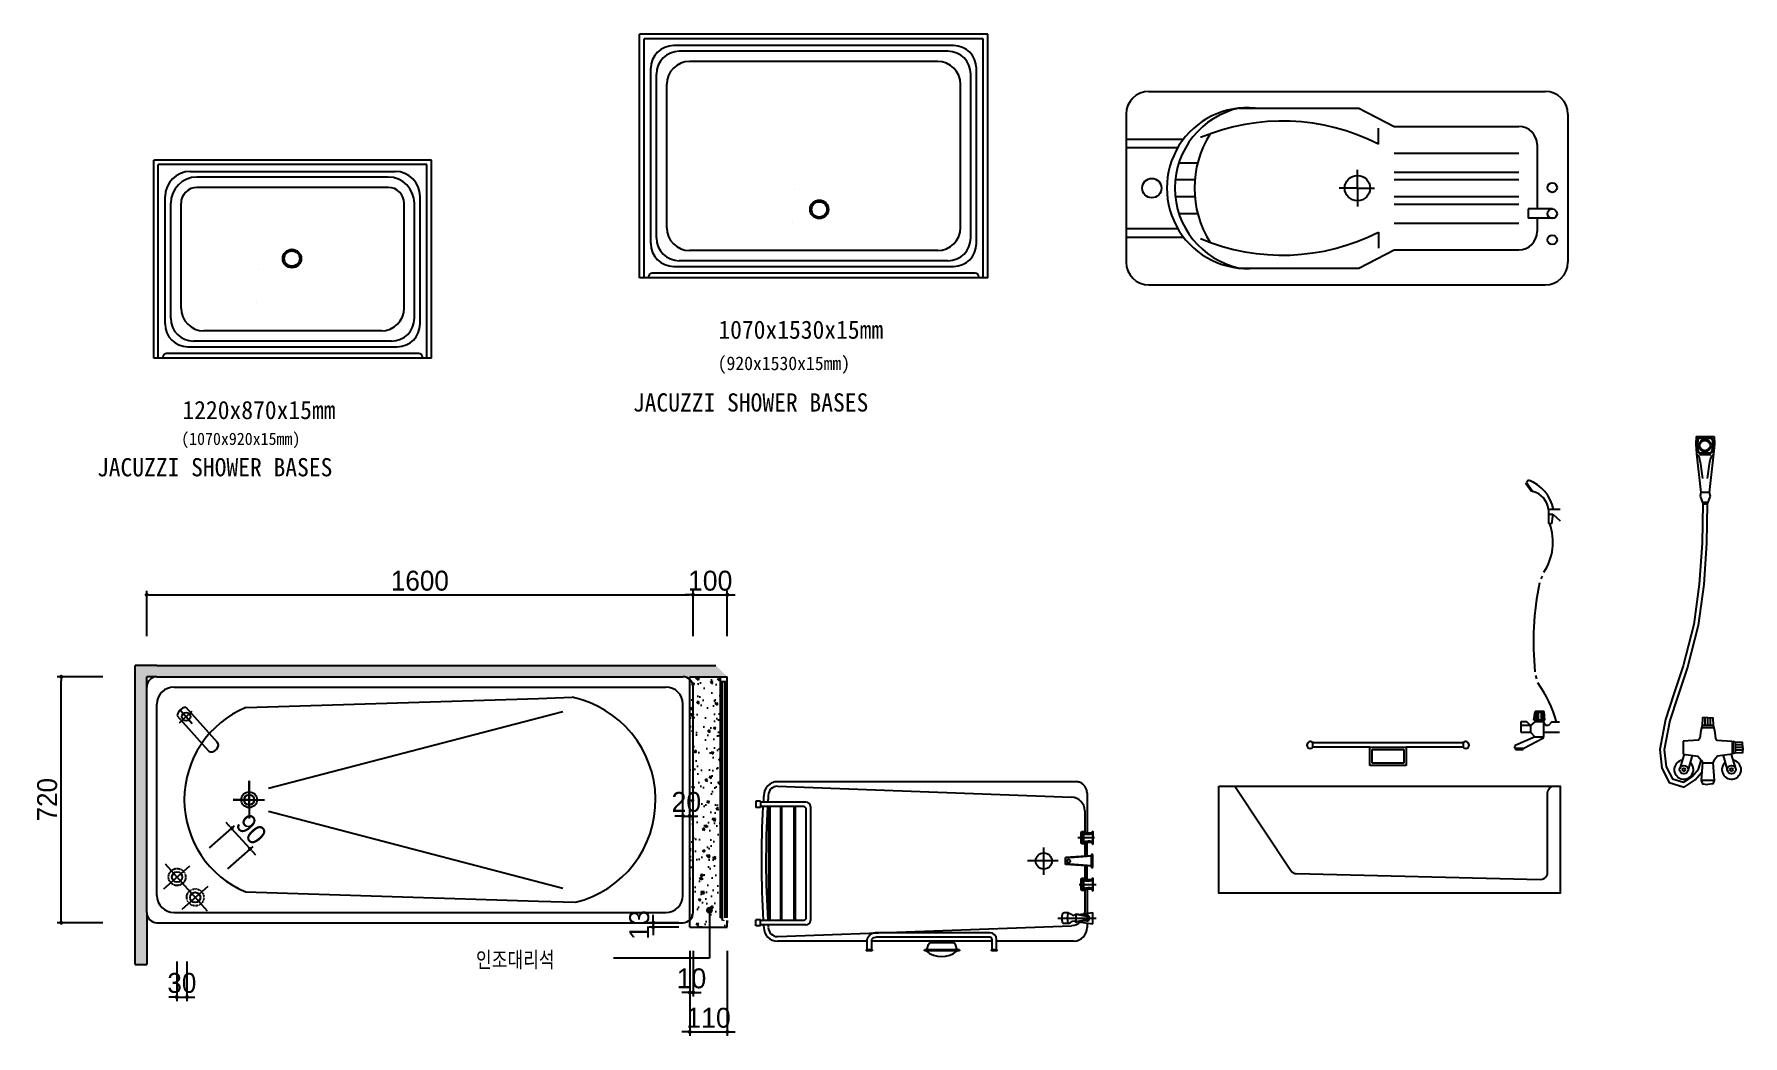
# Model space of a CAD drawing. Header units: inches. Extents: x -1249499 to 290957, y -589671 to 1013543.
# Drawn here: x -1090573 to -1083068, y 300299 to 304698 of the extents above; entities that cross this region are included whole.
import ezdxf

# ---------------------------------------------------------------- set-up
doc = ezdxf.new("R2010")
doc.units = ezdxf.units.IN
doc.header["$MEASUREMENT"] = 0
doc.linetypes.add('HIDDEN_2', pattern=[2.3, 1.5, -0.8])
for name, color, linetype in [('7', 7, 'Continuous'), ('FUR', 4, 'Continuous'), ('INT', 4, 'Continuous'), ('PATTEN', 9, 'Continuous'), ('SOL11', 253, 'Continuous'), ('text', 7, 'Continuous'), ('WALL', 2, 'Continuous'), ('WIN', 4, 'Continuous')]:
    doc.layers.add(name, color=color, linetype=linetype)
doc.styles.get("Standard").update_dxf_attribs({"font": 'DotumChe.ttf'})
doc.styles.add('STYLE1', font='ses.shx', dxfattribs={"bigfont": 'shs.shx'})
doc.dimstyles.new('MIN', dxfattribs={"dimscale": 0, "dimtxt": 5, "dimasz": 0.18, "dimexe": 0.18, "dimexo": 0.0625, "dimgap": 0.09, "dimtad": 0, "dimtih": 1, "dimtoh": 1, "dimdec": 4, "dimzin": 0, "dimdsep": 46, "dimtxsty": 'Standard', "dimblk1": 'DOT', "dimblk2": 'DOT', "dimsah": 1, "dimcen": 0.09, "dimclrd": 6, "dimclre": 6, "dimclrt": 3, "dimadec": 0, "dimazin": 0, "dimtfac": 1, "dimtdec": 4, "dimtofl": 0, "dimtmove": 0, "dimatfit": 3, "dimldrblk": 'DOT', "dimfxl": 1, "dimtolj": 1, "dimtzin": 0, "dimarcsym": 0})

# ---------------------------------------------------------------- blocks, each defined once
blk = doc.blocks.new('_DOT')
at = {"color": 0, "linetype": 'ByBlock'}
blk.add_line((-0.5, 0), (-1, 0), dxfattribs=at)
at = {"color": 0, "linetype": 'ByBlock', "const_width": 0.5}
blk.add_lwpolyline([(-0.25, 0, 1), (0.25, 0, 1)], format="xyb", close=True, dxfattribs=at)
blk = doc.blocks.new('*D60')
at = {"layer": 'DEFPOINTS', "color": 0, "transparency": 16777216}
for p in [(-1090453.8, 301876), (-1090253.8, 301876), (-1090253.8, 300796)]:
    blk.add_point(p, dxfattribs=at)
at = {"layer": 'text', "transparency": 16777216}
for p, q in [((-1090271.3, 301876), (-1090471.3, 301876)), ((-1090453.8, 300813.5), (-1090453.8, 301858.5)), ((-1090271.3, 300796), (-1090471.3, 300796))]:
    blk.add_line(p, q, dxfattribs=at)
at = {"layer": 'text', "transparency": 16777216, "xscale": 17.5, "yscale": 17.5, "zscale": 17.5}
for p, rotation in [((-1090453.8, 301876), 90), ((-1090453.8, 300796), 270)]:
    blk.add_blockref('_DOT', p, dxfattribs=dict(at, rotation=rotation))
at = {"layer": 'text', "transparency": 16777216, "insert": (-1090515.1, 301336), "char_height": 87.5, "attachment_point": 5, "rotation": 90, "style": 'STYLE1'}
blk.add_mtext('\\A1;\\f돋움|b0|i0|c129|p50;720', dxfattribs=at)
blk = doc.blocks.new('*D61')
at = {"layer": 'DEFPOINTS', "color": 0, "transparency": 16777216}
for p in [(-1087678.9, 302236.2), (-1090078.3, 302036.2), (-1087678.9, 302036.2)]:
    blk.add_point(p, dxfattribs=at)
at = {"layer": 'text', "transparency": 16777216}
for p, q in [((-1090078.3, 302053.7), (-1090078.3, 302253.7)), ((-1090060.8, 302236.2), (-1087696.4, 302236.2)), ((-1087678.9, 302053.7), (-1087678.9, 302253.7))]:
    blk.add_line(p, q, dxfattribs=at)
at = {"layer": 'text', "transparency": 16777216, "xscale": 17.5, "yscale": 17.5, "zscale": 17.5, "rotation": 180}
blk.add_blockref('_DOT', (-1090078.3, 302236.2), dxfattribs=at)
at = {"layer": 'text', "transparency": 16777216, "xscale": 17.5, "yscale": 17.5, "zscale": 17.5}
blk.add_blockref('_DOT', (-1087678.9, 302236.2), dxfattribs=at)
at = {"layer": 'text', "transparency": 16777216, "insert": (-1088878.6, 302297.5), "char_height": 87.5, "attachment_point": 5, "style": 'STYLE1'}
blk.add_mtext('\\A1;\\f돋움|b0|i0|c129|p50;1600', dxfattribs=at)
blk = doc.blocks.new('*D62')
at = {"layer": 'DEFPOINTS', "color": 0, "transparency": 16777216}
for p in [(-1089705.3, 301210.3), (-1089815.1, 301112.4), (-1089735, 301021.1)]:
    blk.add_point(p, dxfattribs=at)
at = {"layer": 'text', "transparency": 16777216}
for p, q in [((-1089717, 301223.4), (-1089728.6, 301236.5)), ((-1089802.1, 301124.1), (-1089692.3, 301222)), ((-1089624.5, 301119.7), (-1089705.3, 301210.3)), ((-1089721.9, 301032.7), (-1089611.4, 301131.3)), ((-1089612.8, 301106.6), (-1089601.2, 301093.5))]:
    blk.add_line(p, q, dxfattribs=at)
at = {"layer": 'text', "transparency": 16777216, "xscale": 17.5, "yscale": 17.5, "zscale": 17.5}
for p, rotation in [((-1089705.3, 301210.3), 311.7241251814248), ((-1089624.5, 301119.7), 131.7241251814248)]:
    blk.add_blockref('_DOT', p, dxfattribs=dict(at, rotation=rotation))
at = {"layer": 'text', "transparency": 16777216, "insert": (-1089619.1, 301205.8), "char_height": 87.5, "attachment_point": 5, "rotation": 311.72413, "style": 'STYLE1'}
blk.add_mtext('\\A1;\\f돋움|b0|i0|c129|p50;90', dxfattribs=at)
blk = doc.blocks.new('*D63')
at = {"layer": 'DEFPOINTS', "color": 0, "transparency": 16777216}
for p in [(-1089946.4, 300642.8), (-1089901.4, 300642.8), (-1089901.4, 300469.6)]:
    blk.add_point(p, dxfattribs=at)
at = {"layer": 'text', "transparency": 16777216}
for p, q in [((-1089946.4, 300625.3), (-1089946.4, 300452.1)), ((-1089901.4, 300625.3), (-1089901.4, 300452.1)), ((-1089963.9, 300469.6), (-1089981.4, 300469.6)), ((-1089946.4, 300469.6), (-1089901.4, 300469.6)), ((-1089883.9, 300469.6), (-1089866.4, 300469.6))]:
    blk.add_line(p, q, dxfattribs=at)
at = {"layer": 'text', "transparency": 16777216, "xscale": 17.5, "yscale": 17.5, "zscale": 17.5}
blk.add_blockref('_DOT', (-1089946.4, 300469.6), dxfattribs=at)
at = {"layer": 'text', "transparency": 16777216, "xscale": 17.5, "yscale": 17.5, "zscale": 17.5, "rotation": 180}
blk.add_blockref('_DOT', (-1089901.4, 300469.6), dxfattribs=at)
at = {"layer": 'text', "transparency": 16777216, "insert": (-1089923.9, 300531), "char_height": 87.5, "attachment_point": 5, "style": 'STYLE1'}
blk.add_mtext('\\A1;\\f돋움|b0|i0|c129|p50;30', dxfattribs=at)
blk = doc.blocks.new('*D64')
at = {"layer": 'DEFPOINTS', "color": 0, "transparency": 16777216}
for p in [(-1087693.3, 300689.7), (-1087528.3, 300689.7), (-1087528.3, 300316.7)]:
    blk.add_point(p, dxfattribs=at)
at = {"layer": 'text', "transparency": 16777216}
for p, q in [((-1087693.3, 300672.2), (-1087693.3, 300299.2)), ((-1087528.3, 300672.2), (-1087528.3, 300299.2)), ((-1087710.8, 300316.7), (-1087728.3, 300316.7)), ((-1087693.3, 300316.7), (-1087528.3, 300316.7)), ((-1087510.8, 300316.7), (-1087493.3, 300316.7))]:
    blk.add_line(p, q, dxfattribs=at)
at = {"layer": 'text', "transparency": 16777216, "xscale": 17.5, "yscale": 17.5, "zscale": 17.5}
blk.add_blockref('_DOT', (-1087693.3, 300316.7), dxfattribs=at)
at = {"layer": 'text', "transparency": 16777216, "xscale": 17.5, "yscale": 17.5, "zscale": 17.5, "rotation": 180}
blk.add_blockref('_DOT', (-1087528.3, 300316.7), dxfattribs=at)
at = {"layer": 'text', "transparency": 16777216, "insert": (-1087610.8, 300378), "char_height": 87.5, "attachment_point": 5, "style": 'STYLE1'}
blk.add_mtext('\\A1;110', dxfattribs=at)
blk = doc.blocks.new('*D65')
at = {"layer": 'DEFPOINTS', "color": 0, "transparency": 16777216}
for p in [(-1087723.3, 301264.6), (-1087693.3, 301264.6), (-1087693.3, 301264.6)]:
    blk.add_point(p, dxfattribs=at)
at = {"layer": 'text', "transparency": 16777216}
for p, q in [((-1087740.8, 301264.6), (-1087758.3, 301264.6)), ((-1087723.3, 301264.6), (-1087693.3, 301264.6)), ((-1087675.8, 301264.6), (-1087658.3, 301264.6))]:
    blk.add_line(p, q, dxfattribs=at)
at = {"layer": 'text', "transparency": 16777216, "xscale": 17.5, "yscale": 17.5, "zscale": 17.5}
blk.add_blockref('_DOT', (-1087723.3, 301264.6), dxfattribs=at)
at = {"layer": 'text', "transparency": 16777216, "xscale": 17.5, "yscale": 17.5, "zscale": 17.5, "rotation": 180}
blk.add_blockref('_DOT', (-1087693.3, 301264.6), dxfattribs=at)
at = {"layer": 'text', "transparency": 16777216, "insert": (-1087708.3, 301325.9), "char_height": 87.5, "attachment_point": 5, "style": 'STYLE1'}
blk.add_mtext('\\A1;20', dxfattribs=at)
blk = doc.blocks.new('*D66')
at = {"layer": 'DEFPOINTS', "color": 0, "transparency": 16777216}
for p in [(-1087693.3, 300689.7), (-1087678.3, 300689.7), (-1087678.3, 300489.7)]:
    blk.add_point(p, dxfattribs=at)
at = {"layer": 'text', "transparency": 16777216}
for p, q in [((-1087693.3, 300672.2), (-1087693.3, 300472.2)), ((-1087678.3, 300672.2), (-1087678.3, 300472.2)), ((-1087710.8, 300489.7), (-1087728.3, 300489.7)), ((-1087693.3, 300489.7), (-1087678.3, 300489.7)), ((-1087660.8, 300489.7), (-1087643.3, 300489.7))]:
    blk.add_line(p, q, dxfattribs=at)
at = {"layer": 'text', "transparency": 16777216, "xscale": 17.5, "yscale": 17.5, "zscale": 17.5}
blk.add_blockref('_DOT', (-1087693.3, 300489.7), dxfattribs=at)
at = {"layer": 'text', "transparency": 16777216, "xscale": 17.5, "yscale": 17.5, "zscale": 17.5, "rotation": 180}
blk.add_blockref('_DOT', (-1087678.3, 300489.7), dxfattribs=at)
at = {"layer": 'text', "transparency": 16777216, "insert": (-1087685.8, 300551), "char_height": 87.5, "attachment_point": 5, "style": 'STYLE1'}
blk.add_mtext('\\A1;10', dxfattribs=at)
blk = doc.blocks.new('*D67')
at = {"layer": 'DEFPOINTS', "color": 0, "transparency": 16777216}
for p in [(-1087853.5, 300776.5), (-1087723.3, 300796), (-1087723.3, 300776.5)]:
    blk.add_point(p, dxfattribs=at)
at = {"layer": 'text', "transparency": 16777216}
for p, q in [((-1087740.8, 300796), (-1087871, 300796)), ((-1087740.8, 300776.5), (-1087871, 300776.5)), ((-1087853.5, 300813.5), (-1087853.5, 300831)), ((-1087853.5, 300796), (-1087853.5, 300776.5)), ((-1087853.5, 300759), (-1087853.5, 300741.5))]:
    blk.add_line(p, q, dxfattribs=at)
at = {"layer": 'text', "transparency": 16777216, "xscale": 17.5, "yscale": 17.5, "zscale": 17.5}
for p, rotation in [((-1087853.5, 300796), 270), ((-1087853.5, 300776.5), 90)]:
    blk.add_blockref('_DOT', p, dxfattribs=dict(at, rotation=rotation))
at = {"layer": 'text', "transparency": 16777216, "insert": (-1087914.7, 300786.2), "char_height": 87.5, "attachment_point": 5, "rotation": 90, "style": 'STYLE1'}
blk.add_mtext('\\A1;13', dxfattribs=at)
blk = doc.blocks.new('*D68')
at = {"layer": 'DEFPOINTS', "color": 0, "transparency": 16777216}
for p in [(-1087528.3, 302236.2), (-1087678.9, 302036.2), (-1087528.3, 302036.2)]:
    blk.add_point(p, dxfattribs=at)
at = {"layer": 'text', "transparency": 16777216}
for p, q in [((-1087696.4, 302236.2), (-1087713.9, 302236.2)), ((-1087678.9, 302053.7), (-1087678.9, 302253.7)), ((-1087678.9, 302236.2), (-1087528.3, 302236.2)), ((-1087528.3, 302053.7), (-1087528.3, 302253.7)), ((-1087510.8, 302236.2), (-1087493.3, 302236.2))]:
    blk.add_line(p, q, dxfattribs=at)
at = {"layer": 'text', "transparency": 16777216, "xscale": 17.5, "yscale": 17.5, "zscale": 17.5}
blk.add_blockref('_DOT', (-1087678.9, 302236.2), dxfattribs=at)
at = {"layer": 'text', "transparency": 16777216, "xscale": 17.5, "yscale": 17.5, "zscale": 17.5, "rotation": 180}
blk.add_blockref('_DOT', (-1087528.3, 302236.2), dxfattribs=at)
at = {"layer": 'text', "transparency": 16777216, "insert": (-1087603.6, 302297.4), "char_height": 87.5, "attachment_point": 5, "style": 'STYLE1'}
blk.add_mtext('\\A1;100', dxfattribs=at)
blk = doc.blocks.new('ZA-SB-2')
at = {"color": 3}
for p, q in [((5388.2, 3100.7), (4168.2, 3100.7)), ((4168.2, 2230.7), (4168.2, 3100.7)), ((5388.2, 2230.7), (5388.2, 3100.7)), ((5388.2, 2230.7), (4168.2, 2230.7))]:
    blk.add_line(p, q, dxfattribs=at)
at = {"color": 6}
for p, q in [((5368.2, 3080.7), (4188.2, 3080.7)), ((4188.2, 2230.7), (4188.2, 3080.7)), ((5368.2, 2230.7), (5368.2, 3080.7)), ((5198.2, 3025.7), (4358.2, 3025.7)), ((5198.2, 2980.7), (4358.2, 2980.7)), ((4243.2, 2405.7), (4243.2, 2910.7)), ((4288.2, 2450.7), (4288.2, 2910.7)), ((5268.2, 2450.7), (5268.2, 2910.7)), ((5313.2, 2405.7), (5313.2, 2910.7)), ((5168.2, 2350.7), (4388.2, 2350.7)), ((5213.2, 2305.7), (4343.2, 2305.7)), ((4208.2, 2230.7), (4208.2, 2235.7)), ((5333.2, 2250.7), (4223.2, 2250.7)), ((5348.2, 2230.7), (5348.2, 2235.7))]:
    blk.add_line(p, q, dxfattribs=at)
at = {"color": 2}
for p, q in [((4328.2, 3050.7), (5228.2, 3050.7)), ((4218.2, 2380.7), (4218.2, 2940.7)), ((5338.2, 2380.7), (5338.2, 2940.7)), ((4318.2, 2280.7), (5238.2, 2280.7))]:
    blk.add_line(p, q, dxfattribs=at)
for points in [[(4627.6, 2618.2), (4627.6, 2618.2, 0.084759)], [(4619, 2475.7), (4619, 2475.7, 0.106346)]]:
    blk.add_lwpolyline(points, format="xyb")
at = {"color": 5}
for radius in [40.5, 33.8]:
    blk.add_circle((4775.6, 2668.1), radius, dxfattribs=at)
at = {"color": 2}
for centre, radius, start, end in [((4328.2, 2940.7), 110, 90, 180), ((5228.2, 2940.7), 110, 360, 90), ((4318.2, 2380.7), 100, 180, 270), ((5238.2, 2380.7), 100, 270, 360)]:
    blk.add_arc(centre, radius, start, end, dxfattribs=at)
at = {"color": 6}
for centre, radius, start, end in [((4358.2, 2910.7), 115, 90, 180), ((5198.2, 2910.7), 115, 360, 90), ((4358.2, 2910.7), 70, 90, 180), ((5198.2, 2910.7), 70, 360, 90), ((4343.2, 2405.7), 100, 180, 270), ((4388.2, 2450.7), 100, 180, 270), ((5168.2, 2450.7), 100, 270, 0), ((5213.2, 2405.7), 100, 270, 0), ((4223.2, 2235.7), 15, 90, 180), ((5333.2, 2235.7), 15, 0, 90)]:
    blk.add_arc(centre, radius, start, end, dxfattribs=at)
at = {"color": 3}
for s, height, p in [('1220x870x15mm', 80, (4294.5, 1963)), ('(1070x920x15mm)', 54, (4289, 1849.5)), ('JACUZZI SHOWER BASES ', 80, (3919.1, 1711.7))]:
    blk.add_text(s, height=height, dxfattribs=at).set_placement(p)
blk = doc.blocks.new('ZA-SB-4')
at = {"color": 3}
for p, q in [((3947.9, 2230.7), (3947.9, 3300.7)), ((5477.9, 3300.7), (3947.9, 3300.7)), ((5477.9, 2230.7), (5477.9, 3300.7)), ((5477.9, 2230.7), (3947.9, 2230.7))]:
    blk.add_line(p, q, dxfattribs=at)
at = {"color": 6}
for p, q in [((3967.9, 2230.7), (3967.9, 3280.7)), ((5457.9, 3280.7), (3967.9, 3280.7)), ((5457.9, 2230.7), (5457.9, 3280.7)), ((5302.9, 3225.7), (4122.9, 3225.7)), ((5257.9, 3180.7), (4167.9, 3180.7)), ((4022.9, 2405.7), (4022.9, 3125.7)), ((4067.9, 2450.7), (4067.9, 3080.7)), ((5357.9, 2450.7), (5357.9, 3080.7)), ((5402.9, 2405.7), (5402.9, 3125.7)), ((5257.9, 2350.7), (4167.9, 2350.7)), ((5302.9, 2305.7), (4122.9, 2305.7)), ((3987.9, 2230.7), (3987.9, 2235.7)), ((5422.9, 2250.7), (4002.9, 2250.7)), ((5437.9, 2235.7), (5437.9, 2230.7))]:
    blk.add_line(p, q, dxfattribs=at)
at = {"color": 2}
for p, q in [((5327.9, 3250.7), (4097.9, 3250.7)), ((3997.9, 2380.7), (3997.9, 3150.7)), ((5427.9, 2380.7), (5427.9, 3150.7)), ((4097.9, 2280.7), (5327.9, 2280.7))]:
    blk.add_line(p, q, dxfattribs=at)
for points in [[(4627.6, 2618.2), (4627.6, 2618.2, 0.084759)], [(4619, 2475.7), (4619, 2475.7, 0.106346)]]:
    blk.add_lwpolyline(points, format="xyb")
at = {"color": 5}
for radius in [40.5, 33.8]:
    blk.add_circle((4737.7, 2531.3), radius, dxfattribs=at)
at = {"color": 2}
for centre, start, end in [((4097.9, 3150.7), 90, 180), ((5327.9, 3150.7), 360, 90), ((4097.9, 2380.7), 180, 270), ((5327.9, 2380.7), 270, 360)]:
    blk.add_arc(centre, 100, start, end, dxfattribs=at)
at = {"color": 6}
for centre, radius, start, end in [((4122.9, 3125.7), 100, 90, 180), ((4167.9, 3080.7), 100, 90, 180), ((4167.9, 3080.7), 100, 90, 180), ((5257.9, 3080.7), 100, 0, 90), ((5302.9, 3125.7), 100, 0, 90), ((4122.9, 2405.7), 100, 180, 270), ((4167.9, 2450.7), 100, 180, 270), ((5257.9, 2450.7), 100, 270, 0), ((5302.9, 2405.7), 100, 270, 0), ((4002.9, 2235.7), 15, 90, 180), ((5422.9, 2235.7), 15, 0, 90)]:
    blk.add_arc(centre, radius, start, end, dxfattribs=at)
at = {"color": 3}
for s, height, p in [('1070x1530x15mm', 80, (4294.5, 1963)), ('(920x1530x15mm)', 60, (4291.5, 1825.3)), ('JACUZZI SHOWER BASES ', 80, (3919.1, 1643.4))]:
    blk.add_text(s, height=height, dxfattribs=at).set_placement(p)

msp = doc.modelspace()

# ---------------------------------------------------------------- hatches: boundary and pattern name
at = {"layer": 'PATTEN'}
h = msp.add_hatch(dxfattribs=at)
h.set_pattern_fill('AR-CONC', color=256, scale=15, angle=90, style=0)
h.set_pattern_definition([(140, (-1056571.27, 28018.71), (9.41282, 107.589027), [11.25, -123.75]), (85, (-1056571.27, 28018.71), (-112.82882, -20.8127), [9, -99]), (190.4514, (-1056570.49, 28027.68), (-103.41593, 86.776407), [9.56103, -105.171317]), (136.1842, (-1056601.27, 28018.71), (24.82785, 160.08616), [16.875, -185.625]), (186.6356, (-1056599.2, 28032.05), (-146.11768, 140.19941), [14.34154, -157.75695]), (81.1842, (-1056601.27, 28018.71), (-146.11779, 140.19929), [13.5, -148.5]), (111, (-1056593.77, 28033.71), (60.392834, 89.536058), [11.25, -123.75]), (56, (-1056593.77, 28033.71), (-108.772507, 36.4973), [9, -99]), (161.4514, (-1056588.74, 28041.17), (-48.379575, 126.033394), [9.56103, -105.171317]), (127.5, (-1056571.27, 28018.71), (-49.934078, 1.8239783), [0, -97.8, 0, -100.5, 0, -99.375]), (97.5, (-1056571.27, 28018.71), (-59.161757, 39.460431), [0, -57.3, 0, -95.55, 0, -37.875]), (57.5, (-1056571.27, 27985.26), (3.383231, 80.0733654), [0, -37.5, 0, -117, 0, -155.25]), (47.5, (-1056571.27, 27970.26), (-15.015747, 87.477925), [0, -48.75, 0, -77.7, 0, -110.25])])
h.paths.add_polyline_path([(-1087558.3, 301876), (-1087693.3, 301876), (-1087693.3, 301864.5, -0.213422), (-1087678.3, 301831), (-1087678.3, 300841, -0.213422), (-1087693.3, 300807.4), (-1087693.3, 300776.5), (-1087528.3, 300776.5), (-1087528.3, 300805), (-1087549.3, 300805), (-1087549.3, 300817), (-1087558.3, 300817)])
h.paths.add_polyline_path([(-1087678.3, 301831, 0.213422), (-1087693.3, 301864.5), (-1087693.3, 300807.4, 0.213422), (-1087678.3, 300841)], flags=16)

# ---------------------------------------------------------------- linework, layer by layer
for p, q in [((-1084019.1, 302721.3), (-1084018.8, 302729.5)), ((-1084008.8, 302739.2), (-1084018.8, 302729.5)), ((-1084018.8, 302729.5), (-1083990.6, 302690.3)), ((-1083997.8, 302691), (-1084019.1, 302721.3)), ((-1083990.6, 302690.3), (-1083997.8, 302691)), ((-1083922.1, 302589.7), (-1083922.2, 302548.7)), ((-1083869.8, 302611), (-1083922.1, 302611)), ((-1083922.1, 302611), (-1083922.1, 302589.7)), ((-1083922.1, 302589.7), (-1083903, 302589.7)), ((-1083903, 302589.7), (-1083908.3, 302547.6)), ((-1083903, 302589.7), (-1083869.8, 302561)), ((-1083908.3, 302547.6), (-1083922.2, 302548.7)), ((-1083949.9, 302318.3), (-1083954.8, 302306.8)), ((-1083978.7, 301881.1), (-1083974.6, 301866.3)), ((-1084017.3, 301678.3), (-1084043.6, 301678.3)), ((-1084043.6, 301678.3), (-1084043.6, 301632.3)), ((-1084000.9, 301661.9), (-1084017.3, 301678.3)), ((-1083981.2, 301678.3), (-1084000.9, 301661.9)), ((-1083985.6, 301685.4), (-1083980.7, 301723.8)), ((-1083974.4, 301685.4), (-1083985.6, 301685.4)), ((-1083978.9, 301719.4), (-1083982.9, 301688.1)), ((-1083982.9, 301688.1), (-1083971.8, 301688.1)), ((-1083941.8, 301678.3), (-1083981.2, 301678.3)), ((-1083940.9, 301723.8), (-1083980.7, 301723.8)), ((-1083971.8, 301719.4), (-1083978.9, 301719.4)), ((-1083974.4, 301685.4), (-1083948.5, 301685.4)), ((-1083974.4, 301678.2), (-1083974.4, 301685.4)), ((-1083971.8, 301688.1), (-1083971.8, 301719.4)), ((-1083967.3, 301719.4), (-1083967.3, 301687.6)), ((-1083952.1, 301719.4), (-1083967.3, 301719.4)), ((-1083967.3, 301687.6), (-1083952.1, 301687.6)), ((-1083952.1, 301687.6), (-1083952.1, 301719.4)), ((-1083948.5, 301685.4), (-1083937.3, 301685.4)), ((-1083948.5, 301678.3), (-1083948.5, 301685.4)), ((-1083948.1, 301718.9), (-1083948.1, 301687.6)), ((-1083943.1, 301718.9), (-1083948.1, 301718.9)), ((-1083948.1, 301687.6), (-1083940.9, 301687.6)), ((-1083940.9, 301687.6), (-1083943.1, 301718.9)), ((-1083941.8, 301612.6), (-1083941.8, 301678.3)), ((-1083935.2, 301661.9), (-1083941.8, 301678.3)), ((-1083937.3, 301685.4), (-1083940.9, 301723.8)), ((-1083909, 301676), (-1083922.1, 301661.9)), ((-1083872.8, 301676), (-1083909, 301676)), ((-1083979.7, 301612.6), (-1084067.7, 301573.6)), ((-1084000.9, 301661.9), (-1084043.6, 301661.9)), ((-1084043.6, 301632.3), (-1084000.9, 301632.3)), ((-1084030.7, 301561.9), (-1083946.2, 301606.2)), ((-1084000.9, 301661.9), (-1084000.9, 301632.3)), ((-1084000.9, 301632.3), (-1083981.2, 301612.6)), ((-1083981.2, 301612.6), (-1083941.8, 301612.6)), ((-1083943.5, 301610.6), (-1083943.5, 301612.6)), ((-1083941.8, 301632.1), (-1083872.9, 301632.1)), ((-1083922.1, 301661.9), (-1083935.2, 301661.9)), ((-1084956.7, 301586.7), (-1084296.7, 301586.7)), ((-1084956.7, 301566.7), (-1084956.7, 301586.7)), ((-1084706.7, 301566.7), (-1084956.7, 301566.7)), ((-1084706.7, 301486.7), (-1084706.7, 301566.7)), ((-1084706.7, 301566.7), (-1084546.7, 301566.7)), ((-1084696.7, 301496.7), (-1084696.7, 301556.7)), ((-1084696.7, 301556.7), (-1084556.7, 301556.7)), ((-1084556.7, 301556.7), (-1084556.7, 301496.7)), ((-1084296.7, 301566.7), (-1084546.7, 301566.7)), ((-1084546.7, 301566.7), (-1084546.7, 301486.7)), ((-1084296.7, 301586.7), (-1084296.7, 301566.7)), ((-1084070.6, 301569), (-1084070.6, 301561.9)), ((-1084070.6, 301561.9), (-1084030.7, 301561.9)), ((-1084066.9, 301561.9), (-1084066.9, 301556.1)), ((-1084066.9, 301556.1), (-1084033.2, 301556.1)), ((-1084033.2, 301556.1), (-1084033.2, 301561.9)), ((-1084546.7, 301486.7), (-1084706.7, 301486.7)), ((-1084556.7, 301496.7), (-1084696.7, 301496.7))]:
    msp.add_line(p, q)
at = {"linetype": 'Continuous'}
msp.add_lwpolyline([(-1085369.8, 301396), (-1083869.8, 301396), (-1083869.8, 300926), (-1085369.8, 300926), (-1085369.8, 301396)], dxfattribs=at)
msp.add_lwpolyline([(-1085299.8, 301396), (-1085053.4, 301024.9, 0.245049), (-1085029.2, 301011.5), (-1083956.1, 300986.4, 0.421101), (-1083925.4, 301016.3), (-1083925.4, 301366, -0.414214), (-1083895.4, 301396)], format="xyb")
for centre, radius, start, end in [((-1084067.7, 302579.1), 170.5, 10.77091, 69.8042), ((-1084012.9, 302601.8), 91.3, 5.7948, 75.87734), ((-1084147.8, 302468.5), 245.6, 327.02751, 18.93894), ((-1082690.8, 302029), 1297, 168.44126, 185.7859), ((-1084443.4, 301515.4), 580.7, 16.2913, 35.06233), ((-1083948.5, 301610.6), 5, 297.64701, 0), ((-1084967.5, 301576.4), 15, 43.42434, 318.03574), ((-1084285.8, 301576.4), 15, 221.96426, 136.57566), ((-1084065.6, 301569), 5, 113.91433, 180)]:
    msp.add_arc(centre, radius, start, end)
at = {"layer": '7'}
for p, q in [((-1083273.8, 302931.2), (-1083274.8, 302897.2)), ((-1083274.8, 302897.2), (-1083271.1, 302855)), ((-1083273.8, 302931.2), (-1083194.2, 302931.2)), ((-1083268.2, 302915.5), (-1083268.8, 302897)), ((-1083268.8, 302897.7), (-1083266.1, 302866.9)), ((-1083266.2, 302915.5), (-1083266.8, 302896.9)), ((-1083266.8, 302897.8), (-1083264.1, 302867)), ((-1083258.2, 302925.2), (-1083209.7, 302925.2)), ((-1083258.2, 302923.2), (-1083209.7, 302923.2)), ((-1083201.2, 302897.8), (-1083203.9, 302867)), ((-1083199.2, 302897.7), (-1083201.9, 302866.9)), ((-1083201.7, 302915.5), (-1083201.2, 302896.9)), ((-1083199.7, 302915.5), (-1083199.2, 302897)), ((-1083193.2, 302897.2), (-1083196.9, 302855)), ((-1083194.2, 302931.2), (-1083193.2, 302897.2)), ((-1083271.1, 302855), (-1083252, 302685.9)), ((-1083258.6, 302852), (-1083209.1, 302852)), ((-1083256.1, 302859.7), (-1083211.8, 302859.7)), ((-1083256.1, 302857.7), (-1083211.8, 302857.7)), ((-1083196.9, 302855), (-1083215.9, 302685.9)), ((-1083252, 302685.9), (-1083256.3, 302668.6)), ((-1083256.3, 302668.6), (-1083244.3, 302637.2)), ((-1083252.2, 302687.4), (-1083215.7, 302687.4)), ((-1083211.6, 302668.6), (-1083224.4, 302635.2)), ((-1083215.9, 302685.9), (-1083211.6, 302668.6)), ((-1083246.5, 302642.8), (-1083221.5, 302642.8)), ((-1083244.4, 302634.8), (-1083224.4, 302634.8)), ((-1083235.3, 301696.2), (-1083235.3, 301663.2)), ((-1083224, 301696.9), (-1083224, 301663.2)), ((-1083212.2, 301696.4), (-1083212.2, 301663.2)), ((-1083246.8, 301663.2), (-1083198.4, 301663.2)), ((-1083246.8, 301653.2), (-1083198.4, 301653.2)), ((-1083327.3, 301532), (-1083345, 301473.5)), ((-1083329.7, 301593.9), (-1083329.7, 301535.5)), ((-1083291.2, 301529.7), (-1083309.4, 301463.7)), ((-1083153.9, 301529.7), (-1083135.8, 301463.7)), ((-1083118.8, 301535.1), (-1083100.2, 301473.5)), ((-1083115.5, 301593.9), (-1083115.5, 301535.5)), ((-1083112.1, 301591.1), (-1083112.1, 301537.9)), ((-1083102.1, 301588.7), (-1083102.1, 301540.3)), ((-1083069, 301577.2), (-1083102.1, 301577.2)), ((-1083068.3, 301565.9), (-1083102.1, 301565.9)), ((-1083068.9, 301554.1), (-1083102.1, 301554.1)), ((-1083263.1, 301470.3), (-1083250.9, 301507.8)), ((-1083245.3, 301498.4), (-1083199.8, 301498.4)), ((-1083250.8, 301421.4), (-1083194.4, 301421.4))]:
    msp.add_line(p, q, dxfattribs=at)
at = {"layer": '7', "linetype": 'Continuous'}
for p, q in [((-1085998.2, 301415.2), (-1087308.2, 301415.2)), ((-1087308.2, 301395.2), (-1086016, 301347.3)), ((-1085995, 301415), (-1085998.2, 301415.2)), ((-1085991.7, 301414.7), (-1085995, 301415)), ((-1085988.5, 301414.2), (-1085991.7, 301414.7)), ((-1085985.3, 301413.5), (-1085988.5, 301414.2)), ((-1085982.2, 301412.5), (-1085985.3, 301413.5)), ((-1085979.1, 301411.3), (-1085982.2, 301412.5)), ((-1085976.1, 301410), (-1085979.1, 301411.3)), ((-1085973.2, 301408.5), (-1085976.1, 301410)), ((-1085970.5, 301406.7), (-1085973.2, 301408.5)), ((-1085967.8, 301404.8), (-1085970.5, 301406.7)), ((-1085965.3, 301402.7), (-1085967.8, 301404.8)), ((-1085962.9, 301400.5), (-1085965.3, 301402.7)), ((-1085960.6, 301398.1), (-1085962.9, 301400.5)), ((-1085958.6, 301395.6), (-1085960.6, 301398.1)), ((-1085956.7, 301392.9), (-1085958.6, 301395.6)), ((-1085954.9, 301390.2), (-1085956.7, 301392.9)), ((-1085953.4, 301387.3), (-1085954.9, 301390.2)), ((-1085952, 301384.3), (-1085953.4, 301387.3)), ((-1085950.9, 301381.2), (-1085952, 301384.3)), ((-1085949.9, 301378.1), (-1085950.9, 301381.2)), ((-1085949.2, 301374.9), (-1085949.9, 301378.1)), ((-1085948.7, 301371.7), (-1085949.2, 301374.9)), ((-1087402.7, 301330.3), (-1087402.7, 301302.6)), ((-1087382.7, 301330.3), (-1087402.7, 301330.3)), ((-1087382.7, 301302.6), (-1087402.7, 301302.6)), ((-1087382.7, 301330.3), (-1087382.7, 301302.6)), ((-1087182.8, 301326), (-1087382.7, 301326)), ((-1087190.2, 301306), (-1087382.7, 301306)), ((-1087346.8, 301306), (-1087346.8, 300806)), ((-1087341.8, 301306), (-1087341.8, 300806)), ((-1087295.1, 301306), (-1087295.1, 300806)), ((-1087290.1, 301306), (-1087290.1, 300806)), ((-1087235.6, 301306), (-1087235.6, 300806)), ((-1087230.6, 301306), (-1087230.6, 300806)), ((-1087182.8, 301300.2), (-1087182.8, 300811.7)), ((-1087162.8, 301306), (-1087162.8, 300806)), ((-1085948.3, 301368.4), (-1085948.7, 301371.7)), ((-1085948.2, 301365.2), (-1085948.3, 301368.4)), ((-1085948.2, 301365.2), (-1085948.2, 301190.6)), ((-1085958.2, 301287.3), (-1085958.2, 301193.3)), ((-1085988.8, 301169.5), (-1085915, 301169.5)), ((-1085973.5, 301147.4), (-1085973.5, 301191.5)), ((-1085972.5, 301191.5), (-1085973.5, 301191.5)), ((-1085972.5, 301142.5), (-1085972.5, 301196.4)), ((-1085972.5, 301196.4), (-1085962.5, 301196.4)), ((-1085972.5, 301194.4), (-1085962.5, 301194.4)), ((-1085972.5, 301191.4), (-1085962.5, 301191.4)), ((-1085972.5, 301186.4), (-1085962.5, 301186.4)), ((-1085972.5, 301178.4), (-1085962.5, 301178.4)), ((-1085962.5, 301160.5), (-1085972.5, 301160.5)), ((-1085962.5, 301152.5), (-1085972.5, 301152.5)), ((-1085962.5, 301142.5), (-1085962.5, 301196.4)), ((-1085924.5, 301198.6), (-1085924.5, 301140.1)), ((-1085924.5, 301198.6), (-1085922.5, 301198.6)), ((-1085922.5, 301198.6), (-1085922.5, 301140.1)), ((-1086138.4, 301006.5), (-1086138.4, 301126.7)), ((-1085929.5, 301089.5), (-1086043, 301081.7)), ((-1086043, 301052.2), (-1086043, 301081.7)), ((-1085929.4, 301087.5), (-1086042.9, 301079.7)), ((-1085972.5, 301147.4), (-1085973.5, 301147.4)), ((-1085962.5, 301147.5), (-1085972.5, 301147.5)), ((-1085962.5, 301144.5), (-1085972.5, 301144.5)), ((-1085962.5, 301142.5), (-1085972.5, 301142.5)), ((-1085958.6, 301145.3), (-1085958.6, 301087.5)), ((-1085948.6, 301148.1), (-1085948.6, 301088.2)), ((-1085929, 301040.8), (-1085929, 301093.1)), ((-1085926.1, 301037.8), (-1085926.1, 301096.2)), ((-1085922.5, 301140.1), (-1085924.5, 301140.1)), ((-1085922.5, 301038.2), (-1085922.5, 301095.8)), ((-1086074.6, 301067), (-1086210, 301067)), ((-1085929.5, 301044.4), (-1086043, 301052.2)), ((-1085929.4, 301046.4), (-1086042.9, 301054.2)), ((-1085958.6, 301046.4), (-1085958.6, 300988.5)), ((-1085948.6, 301045.7), (-1085948.6, 300985.7)), ((-1085982.7, 300964.5), (-1085908.9, 300964.5)), ((-1085972.5, 300986.5), (-1085973.5, 300986.5)), ((-1085973.5, 300942.4), (-1085973.5, 300986.5)), ((-1085972.5, 300942.4), (-1085973.5, 300942.4)), ((-1085972.5, 300991.4), (-1085962.5, 300991.4)), ((-1085972.5, 300937.5), (-1085972.5, 300991.4)), ((-1085972.5, 300989.4), (-1085962.5, 300989.4)), ((-1085972.5, 300986.4), (-1085962.5, 300986.4)), ((-1085972.5, 300981.4), (-1085962.5, 300981.4)), ((-1085972.5, 300973.4), (-1085962.5, 300973.4)), ((-1085962.5, 300955.5), (-1085972.5, 300955.5)), ((-1085962.5, 300947.5), (-1085972.5, 300947.5)), ((-1085962.5, 300942.5), (-1085972.5, 300942.5)), ((-1085962.5, 300939.5), (-1085972.5, 300939.5)), ((-1085962.5, 300937.5), (-1085972.5, 300937.5)), ((-1085962.5, 300937.5), (-1085962.5, 300991.4)), ((-1085958.2, 300940.5), (-1085958.2, 300843)), ((-1085948.2, 300943.2), (-1085948.2, 300836.7)), ((-1085924.5, 300993.6), (-1085922.5, 300993.6)), ((-1085924.5, 300993.6), (-1085924.5, 300935.1)), ((-1085922.5, 300935.1), (-1085924.5, 300935.1)), ((-1085922.5, 300993.6), (-1085922.5, 300935.1)), ((-1087382.7, 300809.3), (-1087402.7, 300809.3)), ((-1087402.7, 300781.6), (-1087402.7, 300809.3)), ((-1087382.7, 300781.6), (-1087402.7, 300781.6)), ((-1087382.7, 300781.6), (-1087382.7, 300809.3)), ((-1087190.2, 300806), (-1087382.7, 300806)), ((-1087182.8, 300786), (-1087382.7, 300786)), ((-1087308.2, 300735.2), (-1086016, 300783)), ((-1086077.2, 300816), (-1085908.9, 300816)), ((-1086029.9, 300839.2), (-1086048.5, 300839.2)), ((-1086029.9, 300792.8), (-1086048.5, 300792.8)), ((-1086029.9, 300839.2), (-1086020.6, 300835.5)), ((-1086029.9, 300792.8), (-1086020.6, 300796.4)), ((-1086020.6, 300835.5), (-1086017.1, 300832)), ((-1086020.6, 300835.5), (-1086017.1, 300832)), ((-1086020.6, 300796.4), (-1086017.1, 300799.9)), ((-1086017.1, 300832), (-1086012.5, 300829.2)), ((-1086017.1, 300832), (-1086012.5, 300829.2)), ((-1086017.1, 300799.9), (-1086012.5, 300802.8)), ((-1086012.5, 300829.2), (-1086006.1, 300828.1)), ((-1086012.5, 300802.8), (-1086006.1, 300803.8)), ((-1086006.1, 300828.1), (-1086001.9, 300829.9)), ((-1086006.1, 300803.8), (-1086001.9, 300802.1)), ((-1086001.9, 300829.9), (-1085997.4, 300833)), ((-1086001.9, 300802.1), (-1085997.4, 300798.9)), ((-1085997.4, 300833), (-1085994, 300833)), ((-1085997.4, 300798.9), (-1085994, 300798.9)), ((-1085949.9, 300808.4), (-1085996.9, 300800.4)), ((-1085949.9, 300823.5), (-1085996.3, 300831.4)), ((-1085949.6, 300825.5), (-1085994, 300833)), ((-1085949.6, 300806.4), (-1085994, 300798.9)), ((-1085976, 300832.9), (-1085922.5, 300840.2)), ((-1085976, 300832.9), (-1085976, 300830)), ((-1085976, 300801.9), (-1085976, 300799.1)), ((-1085976, 300799.1), (-1085922.5, 300791.7)), ((-1085952, 300828.3), (-1085960.8, 300827.4)), ((-1085949.6, 300803.4), (-1085960.8, 300804.5)), ((-1085948.2, 300795.3), (-1085948.2, 300775.3)), ((-1085922.5, 300791.7), (-1085922.5, 300840.2)), ((-1086915.2, 300715.2), (-1087308.2, 300715.2)), ((-1086915.2, 300722), (-1086915.2, 300677)), ((-1086895.2, 300722), (-1086895.2, 300677)), ((-1086365.5, 300715.2), (-1086895.2, 300715.2)), ((-1086375.4, 300752), (-1086872.5, 300752)), ((-1086375.4, 300732), (-1086872.5, 300732)), ((-1086651.7, 300677), (-1086645.2, 300699.7)), ((-1086535.6, 300707), (-1086635.6, 300707)), ((-1086519.5, 300677), (-1086526, 300699.7)), ((-1086365.5, 300677), (-1086365.5, 300723)), ((-1086345.5, 300677), (-1086345.5, 300723.7)), ((-1086004.6, 300715.2), (-1086345.5, 300715.2)), ((-1086892.2, 300677), (-1086918.2, 300677)), ((-1086918.2, 300677), (-1086918.2, 300672)), ((-1086892.2, 300672), (-1086918.2, 300672)), ((-1086892.2, 300677), (-1086892.2, 300672)), ((-1086508.6, 300677), (-1086662.6, 300677)), ((-1086662.6, 300672), (-1086662.6, 300677)), ((-1086508.6, 300672), (-1086662.6, 300672)), ((-1086508.6, 300677), (-1086508.6, 300672)), ((-1086342.5, 300677), (-1086368.5, 300677)), ((-1086368.5, 300672), (-1086368.5, 300677)), ((-1086342.5, 300672), (-1086368.5, 300672)), ((-1086342.5, 300672), (-1086342.5, 300677))]:
    msp.add_line(p, q, dxfattribs=at)
at = {"layer": '7'}
for points in [[(-1083270.5, 302853.7), (-1083266.4, 302849.1), (-1083263.2, 302844.4), (-1083260.6, 302838.6), (-1083258.1, 302830.2), (-1083255.6, 302818.1), (-1083252.7, 302801), (-1083249.1, 302777.7), (-1083244.6, 302746.9)], [(-1083197.5, 302853.7), (-1083202.1, 302849.1), (-1083205.7, 302844.5), (-1083208.7, 302838.6), (-1083211.4, 302830.3), (-1083214, 302818.2), (-1083217, 302801.1), (-1083220.6, 302777.8), (-1083225.2, 302747)], [(-1083244.3, 302637.2), (-1083247.2, 302463), (-1083259.6, 302283), (-1083283.5, 302105.4), (-1083330.1, 301923.6), (-1083372.8, 301796.8), (-1083407.8, 301688.7), (-1083433.3, 301556.6), (-1083424, 301475), (-1083391.2, 301411.3), (-1083326, 301391.8), (-1083276.9, 301423.2), (-1083247.8, 301457.3)], [(-1083224.4, 302635.2), (-1083227.2, 302462.3), (-1083239.7, 302281), (-1083263.8, 302101.6), (-1083310.9, 301918), (-1083353.8, 301790.5), (-1083388.4, 301683.7), (-1083413, 301555.8), (-1083404.5, 301480.9), (-1083377.3, 301428), (-1083329, 301413.6), (-1083290.2, 301438.4), (-1083263.1, 301470.3)], [(-1083222.6, 301697), (-1083245.1, 301695.6), (-1083246.9, 301661.4), (-1083253, 301639.4), (-1083256.7, 301606.6), (-1083263.2, 301597.7), (-1083329.7, 301593.9)], [(-1083222.6, 301697), (-1083200.1, 301695.6), (-1083198.3, 301661.4), (-1083192.2, 301639.4), (-1083188.5, 301606.6), (-1083182, 301597.7), (-1083115.5, 301593.9)], [(-1083329.7, 301535.5), (-1083266.4, 301527.9), (-1083250.5, 301510.1), (-1083245.3, 301498.9), (-1083250.8, 301420.2), (-1083245.2, 301405.7), (-1083222.6, 301403.2)], [(-1083115.5, 301535.5), (-1083178.8, 301527.9), (-1083194.7, 301510.1), (-1083199.9, 301498.9), (-1083194.3, 301420.2), (-1083200, 301405.7), (-1083222.6, 301403.2)], [(-1083068.2, 301564.5), (-1083069.6, 301587), (-1083103.8, 301588.8), (-1083112.1, 301591.1)], [(-1083068.2, 301564.5), (-1083069.6, 301542), (-1083103.8, 301540.2), (-1083112.1, 301537.9)]]:
    msp.add_lwpolyline(points, dxfattribs=at)
for centre, radius in [((-1083234.5, 302891.5), 26.6), ((-1083234.5, 302891.5), 22.6), ((-1083327.2, 301468.6), 18.5), ((-1083327.2, 301468.6), 6.46), ((-1083118, 301468.6), 18.5), ((-1083118, 301468.6), 6.46)]:
    msp.add_circle(centre, radius, dxfattribs=at)
at = {"layer": '7', "linetype": 'Continuous'}
for centre, radius in [((-1086138.4, 301067), 35.5), ((-1086029.5, 301066.7), 7.56)]:
    msp.add_circle(centre, radius, dxfattribs=at)
at = {"layer": '7'}
for centre, radius, start, end in [((-1083258.2, 302915.2), 10, 90, 178.36001), ((-1083258.2, 302915.2), 8, 90, 178.36001), ((-1083209.7, 302915.2), 10, 1.63999, 90), ((-1083209.7, 302915.2), 8, 1.63999, 90), ((-1083256.1, 302867.7), 10, 185.01252, 270), ((-1083256.1, 302867.7), 8, 185.01252, 270), ((-1083211.8, 302867.7), 8, 270, 354.98748), ((-1083211.8, 302867.7), 10, 270, 354.98748), ((-1083327.2, 301468.6), 42.2, 99.06423, 48.69038), ((-1083118, 301468.6), 42.2, 131.30962, 80.93577)]:
    msp.add_arc(centre, radius, start, end, dxfattribs=at)
at = {"layer": '7', "linetype": 'Continuous'}
for centre, radius, start, end in [((-1087308.2, 301355.2), 60, 90, 180), ((-1087308.2, 301355.2), 40, 90, 180), ((-1087308.2, 301355.2), 40, 90, 180), ((-1083168.6, 301065.2), 4210, 176.72092, 183.52967), ((-1083168.2, 301065.2), 4210, 176.05013, 176.44825), ((-1083168.6, 301065.2), 4190, 176.70525, 183.54654), ((-1083168.2, 301065.2), 4190, 176.05013, 176.43127), ((-1087198.4, 301287.7), 20, 38.67944, 65.65886), ((-1087182.8, 301306), 20, 0, 90), ((-1086018.2, 301287.3), 60, 0, 87.8789), ((-1085941.2, 301236.6), 46.5, 242.68563, 290.99022), ((-1085941.2, 301236.6), 48.5, 243.89885, 290.07476), ((-1085941.2, 301236.6), 52.5, 246.01807, 288.48783), ((-1085941.2, 301102.2), 52.5, 71.51217, 113.98193), ((-1085941.2, 301102.2), 48.5, 69.92524, 116.10115), ((-1085941.2, 301102.2), 46.5, 69.00978, 117.31437), ((-1085924.8, 301092), 4.41, 59.69438, 165.41716), ((-1085924.8, 301042), 4.41, 194.58284, 300.30562), ((-1085941.2, 301031.6), 46.5, 242.68563, 290.99022), ((-1085941.2, 301031.6), 48.5, 243.89885, 290.07476), ((-1085941.2, 301031.6), 52.5, 246.01807, 288.48783), ((-1085941.2, 300897.2), 52.5, 71.51217, 113.98193), ((-1085941.2, 300897.2), 48.5, 69.92524, 116.10115), ((-1085941.2, 300897.2), 46.5, 69.00978, 117.31437), ((-1083168.6, 301065.2), 4210, 183.80241, 183.94987), ((-1087308.2, 300775.2), 60, 180, 270), ((-1083168.6, 301065.2), 4190, 183.82059, 183.94987), ((-1087308.2, 300775.2), 40, 180, 270), ((-1087198.4, 300824.2), 20, 294.34114, 321.32056), ((-1087182.8, 300806), 20, 270, 0), ((-1085973.2, 300816), 86.4, 170.06063, 189.93937), ((-1086048.5, 300829.2), 10, 90, 170.06063), ((-1086048.5, 300802.8), 10, 189.93937, 270), ((-1085960, 300814), 75.1, 160.77795, 196.26647), ((-1086018.2, 300843), 60, 272.1211, 314.68507), ((-1086008.2, 300775), 60, 273.49787, 0), ((-1085924.8, 300814.4), 73.4, 165.13822, 191.73839), ((-1086018.2, 300843), 60, 352.59223, 0), ((-1085949.6, 300816), 12.5, 270, 101.08011), ((-1085949.6, 300816), 9.53, 270, 90), ((-1085949.6, 300816), 7.53, 270, 90), ((-1086874.1, 300708.9), 43.1, 87.87077, 162.34265), ((-1086873.8, 300704.3), 27.7, 87.19988, 140.39633), ((-1086635.6, 300697), 10, 90, 164.06036), ((-1086535.6, 300697), 10, 15.93964, 90), ((-1086375.4, 300722), 30, 0, 90), ((-1086375.4, 300722), 10, 0, 90), ((-1086587.4, 300752), 105, 229.69659, 310.30341)]:
    msp.add_arc(centre, radius, start, end, dxfattribs=at)
at = {"layer": 'FUR'}
for p, q in [((-1085676.5, 304447), (-1083936.5, 304447)), ((-1085776.5, 304347), (-1085776.5, 303697)), ((-1085280, 304373.2), (-1084754.2, 304373.2)), ((-1084754.2, 304373.2), (-1084600.2, 304293.2)), ((-1083836.5, 304347), (-1083836.5, 303697)), ((-1084600.2, 304293.2), (-1084052, 304293.2)), ((-1083972, 304213.2), (-1083972, 303930.5)), ((-1084010.7, 303930.5), (-1084010.7, 303889.4)), ((-1083903.8, 303930.5), (-1084010.7, 303930.5)), ((-1083900.4, 303889.4), (-1084010.7, 303889.4)), ((-1083972, 303889.4), (-1083972, 303830.8)), ((-1084754.2, 303670.8), (-1084600.2, 303750.8)), ((-1084600.2, 303750.8), (-1084052, 303750.8)), ((-1085280, 303670.8), (-1084754.2, 303670.8)), ((-1085676.5, 303597), (-1083936.5, 303597))]:
    msp.add_line(p, q, dxfattribs=at)
at = {"layer": 'FUR', "color": 8}
for p, q in [((-1085776.5, 304237.4), (-1085524.6, 304237.4)), ((-1084668.8, 304215.6), (-1084668.8, 304285.1)), ((-1085776.5, 304199.8), (-1085549.8, 304199.8)), ((-1084600.2, 304176.2), (-1084052, 304176.2)), ((-1085544.8, 304133.6), (-1085462.6, 304133.6)), ((-1084760.8, 304022), (-1084760.8, 304102.6)), ((-1084600.2, 304092.2), (-1084052, 304092.2)), ((-1085560.7, 304059.2), (-1085475.2, 304059.2)), ((-1084760.8, 304022), (-1084841.2, 304022)), ((-1084760.8, 304022), (-1084685.4, 304022)), ((-1084760.8, 304022), (-1084760.8, 303941.4)), ((-1084600.2, 304059.2), (-1084052, 304059.2)), ((-1085560.7, 303984.8), (-1085475.2, 303984.8)), ((-1084600.2, 303984.8), (-1084052, 303984.8)), ((-1084600.2, 303951.8), (-1084052, 303951.8)), ((-1085544.8, 303910.4), (-1085462.6, 303910.4)), ((-1084600.2, 303867.8), (-1084052, 303867.8)), ((-1085776.5, 303844.2), (-1085549.8, 303844.2)), ((-1085776.5, 303806.6), (-1085524.6, 303806.6)), ((-1084668.8, 303828.4), (-1084668.8, 303758.9))]:
    msp.add_line(p, q, dxfattribs=at)
for centre, radius in [((-1084760.8, 304022), 55.8), ((-1083905.2, 304024.4), 20.9), ((-1083905.2, 303794.9), 20.9)]:
    msp.add_circle(centre, radius, dxfattribs=at)
at = {"layer": 'FUR'}
for centre, radius in [((-1085663.8, 304022), 42.5), ((-1083905.2, 303909.6), 20.9)]:
    msp.add_circle(centre, radius, dxfattribs=at)
for centre, radius, start, end in [((-1085676.5, 304347), 100, 90, 180), ((-1083936.5, 304347), 100, 0, 90), ((-1085244.9, 304022), 353, 84.29819, 275.70181), ((-1084052, 304213.2), 80, 0, 90), ((-1084052, 303830.8), 80, 270, 0), ((-1085676.5, 303697), 100, 180, 270), ((-1083936.5, 303697), 100, 270, 0)]:
    msp.add_arc(centre, radius, start, end, dxfattribs=at)
at = {"layer": 'FUR', "color": 8}
for centre, radius, start, end in [((-1085203.1, 304022), 359.5, 102.35343, 257.64657), ((-1085089.6, 303388.3), 928.1, 63.03751, 112.81574), ((-1085029, 304022), 447.7, 147.87157, 212.12843), ((-1085089.6, 304655.7), 928.1, 247.18426, 296.96249)]:
    msp.add_arc(centre, radius, start, end, dxfattribs=at)
at = {"layer": 'INT'}
for p, q in [((-1090078.3, 300841), (-1090078.3, 301831)), ((-1090033.3, 301876), (-1088357.8, 301876)), ((-1088357.8, 301876), (-1087723.3, 301876)), ((-1087693.3, 300776.5), (-1087693.3, 301876)), ((-1087693.3, 301876), (-1087528.3, 301876)), ((-1087558.3, 300817), (-1087558.3, 301876)), ((-1087558.3, 301855), (-1087528.3, 301855)), ((-1087528.3, 300817), (-1087528.3, 301876)), ((-1089643.3, 301741), (-1088357.8, 301781.3)), ((-1088357.8, 301781.3), (-1088210, 301786)), ((-1089945.1, 301704.5), (-1089808.7, 301552.6)), ((-1089930.9, 301731.3), (-1089931.4, 301730.8)), ((-1089906.7, 301741.9), (-1089768.8, 301588.4)), ((-1089770.3, 301560.2), (-1089780.4, 301551.1)), ((-1087843.3, 301332.7), (-1087843.3, 301336)), ((-1089643.3, 300931), (-1088357.8, 300891)), ((-1088357.8, 300891), (-1088195.8, 300886)), ((-1090033.3, 300796), (-1088357.8, 300796)), ((-1088357.8, 300796), (-1087723.3, 300796)), ((-1087693.3, 300776.5), (-1087528.3, 300776.5)), ((-1087549.3, 300817), (-1087558.3, 300817)), ((-1087528.3, 300776.5), (-1087528.3, 300805)), ((-1087528.3, 300805), (-1087528.3, 300796)), ((-1090128.3, 300611.9), (-1090078.3, 300611.9))]:
    msp.add_line(p, q, dxfattribs=at)
at = {"layer": 'INT', "linetype": 'HIDDEN_2', "ltscale": 0.4}
msp.add_line((-1087678.3, 300841), (-1087678.3, 301831), dxfattribs=at)
at = {"layer": 'INT', "color": 7}
for p, q in [((-1089628.3, 301301.5), (-1089628.3, 301418.5)), ((-1089628.3, 301418.5), (-1089628.3, 301253.5)), ((-1089628.3, 301336), (-1089698.8, 301336)), ((-1089698.8, 301336), (-1089570.5, 301336))]:
    msp.add_line(p, q, dxfattribs=at)
at = {"layer": 'INT'}
for centre, radius in [((-1089904.8, 301700.9), 18.6), ((-1089944.9, 300996.7), 22.5), ((-1089865, 300907.1), 22.5)]:
    msp.add_circle(centre, radius, dxfattribs=at)
at = {"layer": 'INT', "color": 7}
for radius in [34.5, 22.5]:
    msp.add_circle((-1089628.3, 301336), radius, dxfattribs=at)
at = {"layer": 'INT', "linetype": 'HIDDEN_2', "ltscale": 0.06}
for centre in [(-1089944.9, 300996.7), (-1089865, 300907.1)]:
    msp.add_circle(centre, 37.5, dxfattribs=at)
at = {"layer": 'INT'}
for centre, radius, start, end in [((-1090033.3, 301831), 45, 90, 180), ((-1087723.3, 301831), 45, 0, 90), ((-1088304.7, 301334.3), 461.4, 283.65429, 78.15992), ((-1089902.3, 301698.9), 43.1, 95.82669, 172.64463), ((-1089474.3, 301336), 438.8, 112.64623, 247.35377), ((-1089793.8, 301566), 20, 221.94017, 311.94017), ((-1089783.7, 301575.1), 20, 311.94017, 41.94017), ((-1090033.3, 300841), 45, 180, 270), ((-1087723.3, 300841), 45, 270, 0)]:
    msp.add_arc(centre, radius, start, end, dxfattribs=at)
at = {"layer": 'PATTEN'}
for p, q in [((-1089958.3, 301831), (-1088357.8, 301831)), ((-1088357.8, 301831), (-1087798.3, 301831)), ((-1090033.3, 300916), (-1090033.3, 301756)), ((-1087723.3, 300916), (-1087723.3, 301756)), ((-1089935, 301674.4), (-1089878.1, 301725.1)), ((-1089932.3, 301731.8), (-1089878.1, 301671.1)), ((-1089543.3, 301386.4), (-1088251.1, 301723.5)), ((-1089570.5, 301336), (-1089561.5, 301336)), ((-1089543.3, 301285.5), (-1088251.1, 300948.4)), ((-1090002.5, 300945.3), (-1089889.3, 301046.3)), ((-1089997, 301055.1), (-1089813, 300848.8)), ((-1089922.3, 300855.3), (-1089809, 300956.3)), ((-1089958.3, 300841), (-1088357.8, 300841)), ((-1088357.8, 300841), (-1087798.3, 300841))]:
    msp.add_line(p, q, dxfattribs=at)
for centre, start, end in [((-1089958.3, 301756), 90, 180), ((-1087798.3, 301756), 0, 90), ((-1089958.3, 300916), 180, 270), ((-1087798.3, 300916), 270, 0)]:
    msp.add_arc(centre, 75, start, end, dxfattribs=at)
at = {"layer": 'SOL11'}
for points in [[(-1090128.3, 301926), (-1090078.3, 301876), (-1090128.3, 300611.9), (-1090078.3, 300611.9)], [(-1090128.3, 301926), (-1090078.3, 301876), (-1087578.3, 301926), (-1087528.3, 301876)]]:
    msp.add_solid(points, dxfattribs=at)
at = {"layer": 'text'}
for p, q in [((-1087606.8, 300852.3), (-1087606.8, 300640.5)), ((-1087606.8, 300640.5), (-1088028.8, 300640.5))]:
    msp.add_line(p, q, dxfattribs=at)
at = {"layer": 'text', "const_width": 15}
msp.add_lwpolyline([(-1087606.8, 300843.2, 1), (-1087606.8, 300858.2, 1)], format="xyb", close=True, dxfattribs=at)
at = {"layer": 'WALL'}
for p, q in [((-1090128.3, 301831), (-1090128.3, 301926)), ((-1090033.3, 301926), (-1090128.3, 301926)), ((-1090033.3, 301926), (-1088357.8, 301926)), ((-1088357.8, 301926), (-1087723.3, 301926)), ((-1087723.3, 301926), (-1087578.3, 301926)), ((-1090128.3, 300611.9), (-1090128.3, 301831)), ((-1090078.3, 301831), (-1090078.3, 301876)), ((-1090033.3, 301876), (-1090078.3, 301876)), ((-1090078.3, 300841), (-1090078.3, 300611.9))]:
    msp.add_line(p, q, dxfattribs=at)
at = {"layer": 'WIN'}
for p, q in [((-1087549.3, 300805), (-1087549.3, 301855)), ((-1087537.3, 300817), (-1087537.3, 301855))]:
    msp.add_line(p, q, dxfattribs=at)

# ---------------------------------------------------------------- block references
for name, p in [('ZA-SB-4', (-1091862.1, 301397.4)), ('ZA-SB-2', (-1094215.9, 301044.6))]:
    msp.add_blockref(name, p)

# ---------------------------------------------------------------- texts
at = {"layer": 'INT', "color": 7, "style": 'STYLE1'}
msp.add_text('인조대리석', height=79.06, dxfattribs=at).set_placement((-1088632.2, 300591.2))

# ---------------------------------------------------------------- dimensions: what is measured, and where the dimension line sits
at = {"layer": 'text'}
for base, p1, p2, angle, text, picture, middle in [((-1087678.9, 302236.2), (-1090078.3, 302036.2), (-1087678.9, 302036.2), 180, '\\f돋움|b0|i0|c129|p50;1600', '*D61', (-1088878.6, 302297.5)), ((-1090453.8, 301876), (-1090253.8, 300796), (-1090253.8, 301876), 90, '\\f돋움|b0|i0|c129|p50;720', '*D60', (-1090515.1, 301336)), ((-1087693.3, 301264.6), (-1087723.3, 301264.6), (-1087693.3, 301264.6), 180, '20', '*D65', (-1087708.3, 301325.9)), ((-1089705.3, 301210.3), (-1089735, 301021.1), (-1089815.1, 301112.4), 131.72413, '\\f돋움|b0|i0|c129|p50;90', '*D62', (-1089619.1, 301205.8)), ((-1087853.5, 300776.5), (-1087723.3, 300796), (-1087723.3, 300776.5), 90, '13', '*D67', (-1087914.7, 300786.2)), ((-1089901.4, 300469.6), (-1089946.4, 300642.8), (-1089901.4, 300642.8), 180, '\\f돋움|b0|i0|c129|p50;30', '*D63', (-1089923.9, 300531)), ((-1087678.3, 300489.7), (-1087693.3, 300689.7), (-1087678.3, 300689.7), 180, '10', '*D66', (-1087685.8, 300551)), ((-1087528.3, 300316.7), (-1087693.3, 300689.7), (-1087528.3, 300689.7), 180, '110', '*D64', (-1087610.8, 300378))]:
    dim = msp.add_linear_dim(base=base, p1=p1, p2=p2, angle=angle, text=text, dimstyle='MIN', override={"dimscale": 35, "dimtxt": 2.5, "dimasz": 0.5, "dimexe": 0.5, "dimexo": 0.5, "dimgap": 0.5, "dimtad": 1, "dimtih": 0, "dimtoh": 0, "dimdec": 0, "dimlunit": 6, "dimtxsty": 'STYLE1', "dimcen": 1, "dimclrd": 256, "dimclre": 256, "dimclrt": 256, "dimtix": 1, "dimtofl": 1}, dxfattribs=at)
    dim.commit()
    dim.dimension.update_dxf_attribs({"geometry": picture, "text_midpoint": middle})
dim = msp.add_linear_dim(base=(-1087528.3, 302236.2), p1=(-1087678.9, 302036.2), p2=(-1087528.3, 302036.2), text='100', dimstyle='MIN', override={"dimscale": 35, "dimtxt": 2.5, "dimasz": 0.5, "dimexe": 0.5, "dimexo": 0.5, "dimgap": 0.5, "dimtad": 1, "dimtih": 0, "dimtoh": 0, "dimdec": 0, "dimlunit": 6, "dimtxsty": 'STYLE1', "dimcen": 1, "dimclrd": 256, "dimclre": 256, "dimclrt": 256, "dimtix": 1, "dimtofl": 1}, dxfattribs=at)
dim.commit()
dim.dimension.update_dxf_attribs({"geometry": '*D68', "text_midpoint": (-1087603.6, 302297.4)})

doc.saveas('drawing.dxf')
